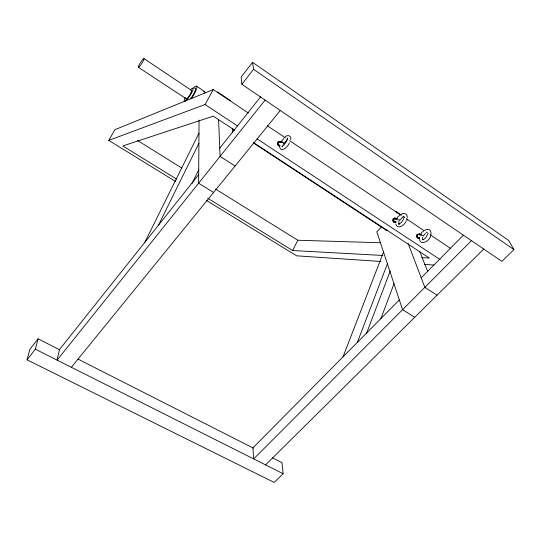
<?xml version="1.0" encoding="UTF-8"?>
<svg xmlns="http://www.w3.org/2000/svg" width="541" height="541" viewBox="0 0 541 541"><rect width="100%" height="100%" fill="white"/><g stroke="black" fill="none" stroke-linecap="round" stroke-linejoin="round"><path stroke-width="0.81" d="M199.061 120.068L198.628 183.203L213.573 192.474M283.153 144.988L283.159 144.63M423.447 231.19C419.194 233.286 421.243 236.119 422.873 235.707M290.625 139.713C292.113 136.17 287.481 134.006 285.29 136.9M419.944 235.146A1.515 1.319 -76.5 0 0 419.485 234.598L419.579 233.942L419.972 234.294A2.259 1.948 -81.2 0 1 420.452 235.301M407.157 217.813C408.151 214.364 403.829 211.964 401.253 214.317M399.819 215.386C395.633 217.191 397.527 220.525 399.292 219.991M430.704 234.997C431.772 232.589 430.305 228.884 427.302 229.337M272.191 457.686L281.976 462.656L283.139 473.72L274.172 482.43L27.05 359.839L35.354 349.188L38.026 338.794L59.862 349.885M27.05 359.839L29.843 349.351L38.026 338.794M281.131 142.567A1.63 1.515 -86.4 0 0 280.826 142.303L281.016 141.647L281.469 142.053A2.435 2.238 88.4 0 1 281.814 142.567M380.918 318.554L394.017 283.748M430.67 235.186C430.616 240.583 419.796 246.791 419.471 238.595M366.331 333.858L390.21 271.041M427.701 234.226L425.774 237.688L423.495 239.568L422.467 239.589L423.042 239.974L422.528 239.21L422.514 237.337M357.351 342.358L387.403 263.819M343.055 356.81L383.528 252.072M403.863 218.28C402.802 220.911 401.05 223.616 398.589 223.94L399.278 224.197L398.866 223.805L399.042 224.102L398.805 221.303M192.089 183.406L198.73 169.8M158.466 225.191L198.899 143.304M144.826 242.334L198.966 133.194M207.71 198.229L292.627 250.524L297.807 240.251L380.208 242.733M175.697 181.533L108.761 140.403L205.059 104.521L213.282 89.576L248.312 113.022M406.25 220.782C405.297 224.772 397.412 230.31 395.782 224.048M108.761 140.403L114.881 129.698L213.282 89.576M289.394 142.844C288.488 146.205 281.09 153.488 279.609 147.037M287.23 139.51L283.984 143.372L283.538 143.318L281.388 141.438L284.011 138.138M252.573 62.35L241.137 77.086L241.888 84.288L501.845 261.371L513.95 249.617L508.763 240.515L252.573 62.35L253.56 69.322L241.888 84.288M395.539 218.943L396.472 218.638L395.539 218.943L396.066 218.28L396.472 218.638A2.292 2.002 -82.3 0 1 396.776 219.112M198.689 174.655L59.409 349.648L57.103 360.123L265.104 100.105M219.747 148.193L260.776 96.65M419.356 237.208A1.515 1.319 -76.5 0 1 418.031 237.222A1.515 1.21 79.3 0 1 417.429 235.166A1.515 1.21 79.3 0 1 419.052 234.591L419.579 233.942A0.751 0.636 90 0 0 418.653 234.409M71.371 367.292L280.292 110.452M399.488 220.41L402.883 216.9M423.103 236.14L425.551 233.421M381.885 226.415L376.834 231.819L402.558 309.702L414.758 317.269M399.332 299.93L252.918 447.907L253.675 458.91L471.441 240.664M421.216 277.81L463.36 235.227M265.563 464.888L483.722 249.029M281.388 141.438L282.125 141.641M419.485 234.598L419.972 234.294L419.052 234.591M424.685 230.27L427.633 229.276M280.826 142.303L281.469 142.053M420.742 234.192L421.209 234.327M292.627 250.524L382.927 255.494M421.75 257.631L429.344 258.05L253.513 142.587M380.911 261.479L296.624 255.825L206.648 200.549M424.746 264.421L434.017 265.043M282.605 146.645L281.847 146.408L284.011 144.9L285.743 142.601L287.129 139.943L287.42 137.908L287.535 138.293M35.354 349.188L283.139 473.72M77.931 359.062L253.364 448.131M176.765 179.179L122.787 145.942L213.262 116.159L234.449 130.07M137.509 140.471L181.877 168.089M215.507 189.025L297.807 240.251M235.105 166.006L220.072 156.396L218.605 119.554M437.087 295.176L424.854 287.352L408.144 243.497M138.347 67.287L186.266 98.793M232.075 128.907L234.192 130.3M253.918 143.27L386.409 230.385M205.059 104.521L237.438 125.884M257.151 138.888L440.178 259.619M196.43 86.107L204.403 91.409M217.496 91.923L230.425 100.579M401.321 215.014L395.911 211.396L396.512 212.958M403.349 216.373L404.702 217.279M267.227 125.688L285.438 137.874M289.645 140.687L401.03 215.25M403.133 216.657L404.533 217.597M406.636 219.004L424.151 230.723M426.247 232.13L428.35 233.536M430.453 234.943L450.768 248.542M144.014 58.611A5.194 0.771 -57.5 0 1 140.16 65.752A5.194 0.771 -57.5 0 1 139.375 64.494A5.194 0.771 -57.5 0 1 144.014 58.611L191.717 90.577M253.56 69.322L513.95 249.617M283.673 142.858L283.984 143.372M281.164 141.783L281.361 142.148M396.201 218.402L396.37 218.74M406.731 218.638L407.346 220.201M419.742 251.437L427.796 271.744M232.4 128.258L232.704 132.457M279.947 145.799A2.157 1.941 79.2 0 1 277.486 143.372A2.157 1.941 79.2 0 1 280.38 141.884M395.559 222.047A2.029 1.731 88.9 0 1 393.266 221.472A2.029 1.731 88.9 0 1 393.544 218.753A2.029 1.731 88.9 0 1 395.877 218.855M419.39 237.864A2.002 1.691 -89.9 0 1 417.246 237.458A2.002 1.691 -89.9 0 1 417.212 234.882A2.002 1.691 -89.9 0 1 419.343 234.395M191.487 90.766A5.065 1.062 -57.2 0 1 188.498 96.819A5.065 1.062 -57.2 0 1 185.773 98.279M190.966 90.563A5.065 1.062 -57.2 0 1 191.318 90.523M190.473 89.691A7.838 1.643 -57.2 0 1 192.501 91.03A7.838 1.643 -57.2 0 1 186.07 100.592A7.838 1.643 -57.2 0 1 185.205 97.529M194.523 88.169A9.231 1.954 -57.2 0 1 195.051 90.895A9.231 1.954 -57.2 0 1 190.736 98.665M191.622 98.597A2.205 0.473 -57.2 0 1 192.366 97.17L192.562 96.853A11.571 2.455 -57.2 0 0 196.87 87.209A11.571 2.455 -57.2 0 0 192.975 88.352M203.558 91.503A11.523 2.563 -57.2 0 1 204.809 93.18M280.481 142.371A1.63 1.4 68.8 0 0 278.568 142.871A1.63 1.4 68.8 0 0 279.217 145.083A1.63 1.515 -86.4 0 0 279.968 145.319M278.534 145.218A1.623 1.393 68.7 0 1 278.223 144.954M279.805 146.158A2.435 2.238 88.4 0 1 278.689 145.806A2.435 2.123 71.9 0 1 279.028 141.417M279.947 142.107A0.811 0.73 79.1 0 1 281.016 141.647M278.879 145.15A1.63 1.393 68.7 0 1 278.324 144.542M278.432 142.621A1.63 1.393 68.7 0 1 278.716 142.384M419.464 237.844A2.259 1.948 -81.2 0 1 417.51 237.871A2.265 1.846 82.6 0 1 416.665 234.801M418.254 237.404A1.515 1.319 -76.5 0 1 417.916 237.357M417.605 237.215A1.515 1.21 79.3 0 1 417.334 236.978M417.118 236.667A1.515 1.21 79.3 0 1 417.003 235.159M396.425 219.497A1.535 1.353 -77.4 0 0 395.958 218.936L396.066 218.28A0.757 0.649 88.8 0 0 395.119 218.747M395.836 221.58A1.535 1.353 -77.4 0 1 394.477 221.587A1.535 1.244 78 0 1 395.228 218.794M396.377 221.871A2.292 2.002 -82.3 0 1 393.949 222.25A2.292 1.893 81.3 0 1 392.901 220.275A2.292 1.893 81.3 0 1 393.747 218.294M395.647 218.287A2.286 1.995 -82.3 0 1 396.053 218.645M394.382 221.742A1.535 1.353 -77.4 0 1 394.064 221.594M393.787 221.35A1.535 1.244 78 0 1 393.564 221.032M393.632 219.193A1.535 1.244 78 0 1 393.868 218.956M394.166 218.801A1.535 1.244 78 0 1 394.484 218.747M394.2 218.064A2.292 1.893 81.3 0 1 395.18 218.064M387.694 230.256A3.686 1.718 -55.9 0 1 385.909 229.884"/></g></svg>
